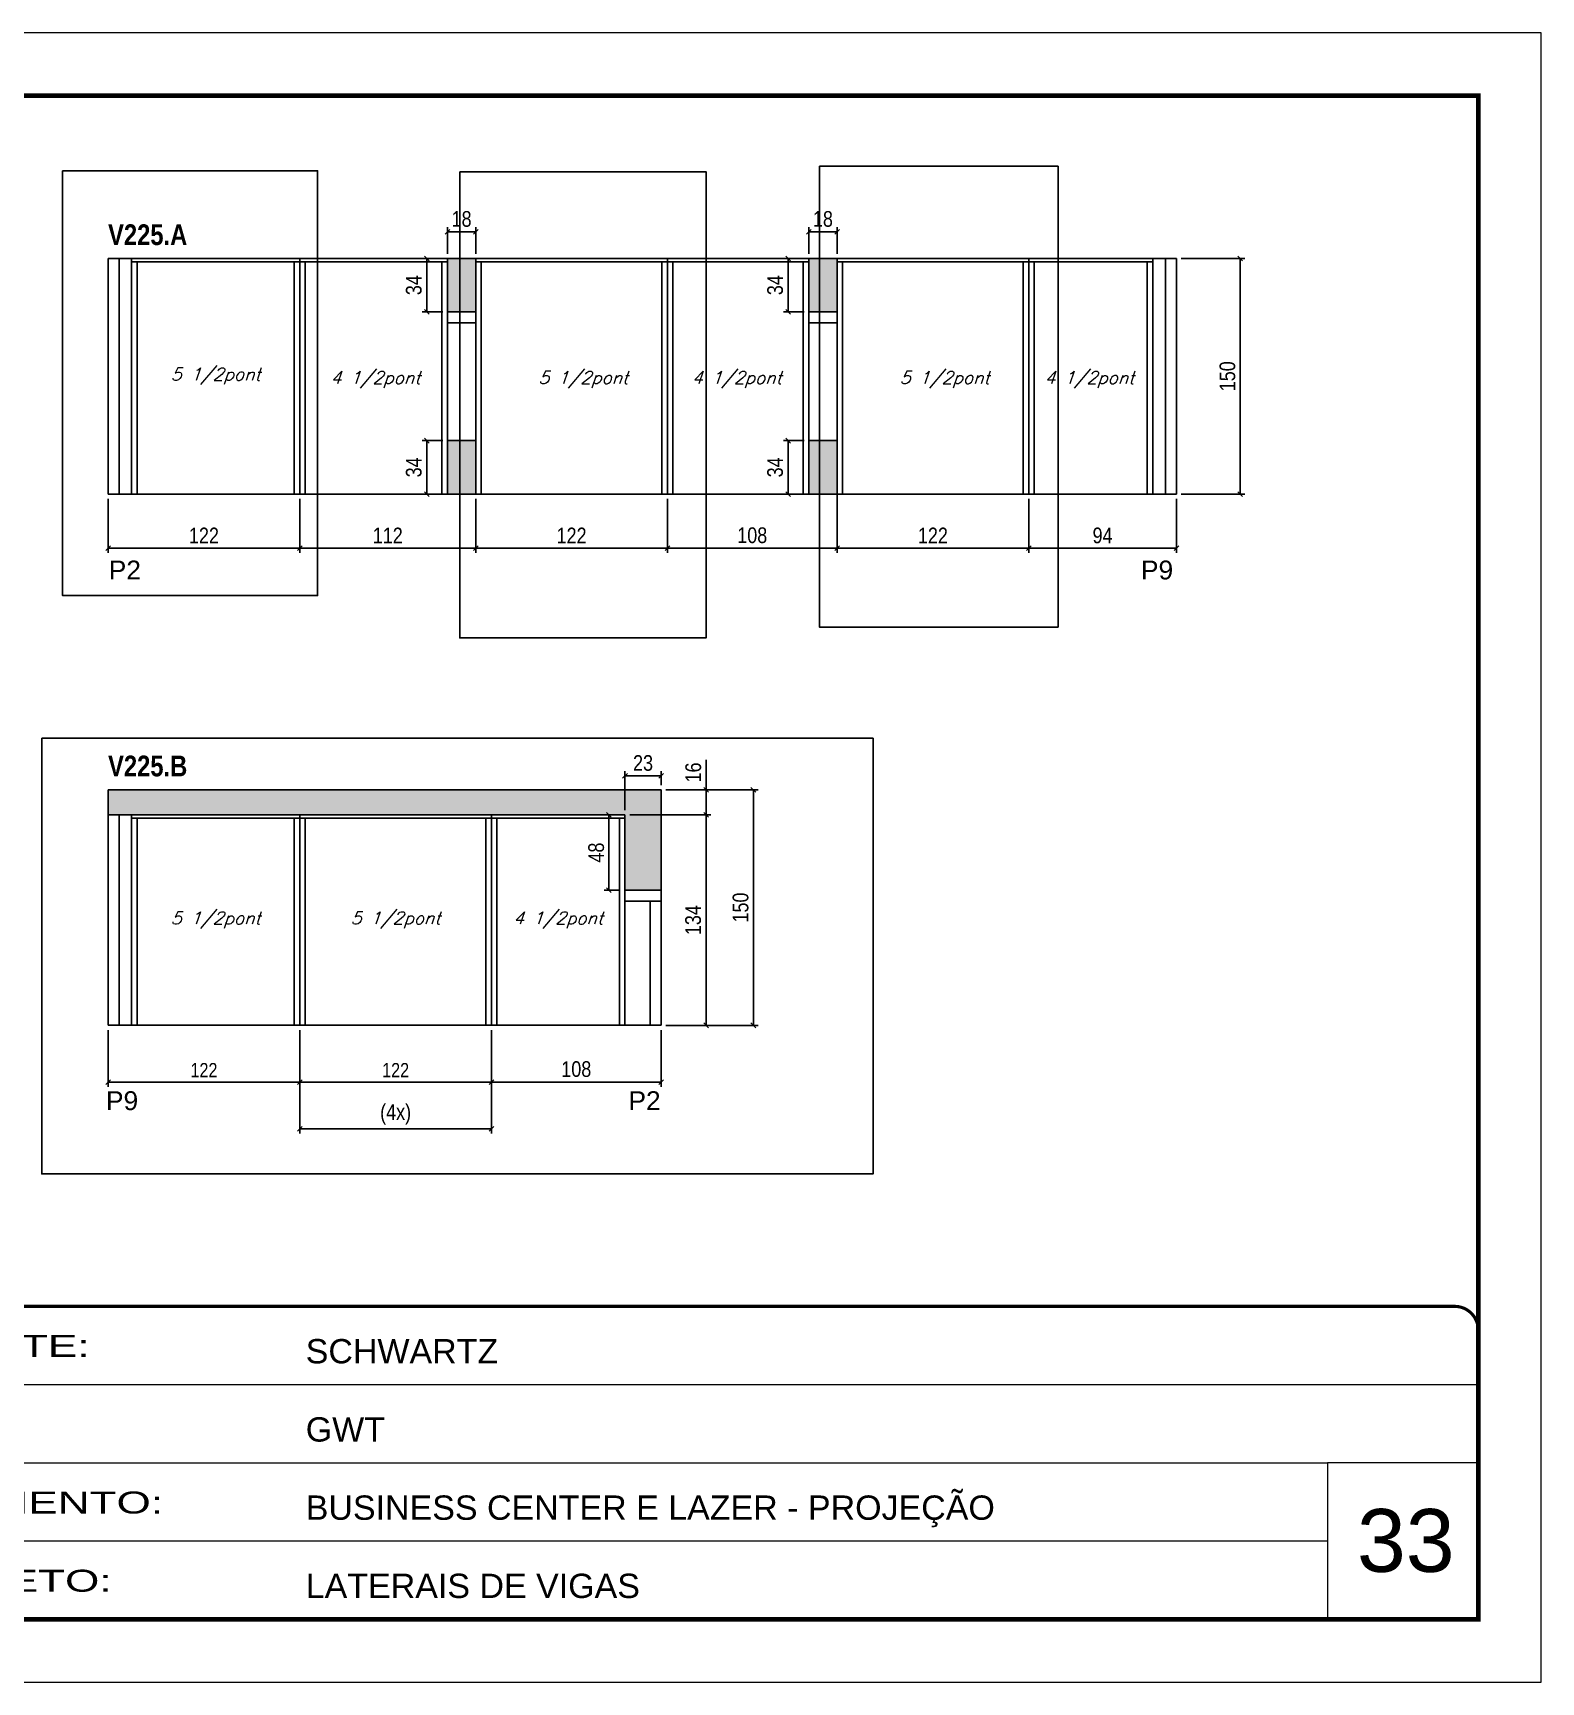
# Model space of a CAD drawing. Extents: x 2603 to 22413, y 1253 to 30260.
# Drawn here: x 3128 to 4088, y 19631 to 20681 of the extents above; entities that cross this region are included whole.
import ezdxf

# ---------------------------------------------------------------- set-up
doc = ezdxf.new("R2010")
doc.units = 0
doc.linetypes.add('CONTINUO', pattern=[0])
doc.linetypes.add('DASHED', pattern=[0.75, 0.5, -0.25])
for name, color, linetype in [('5', 5, 'Continuous'), ('COTA', 241, 'Continuous'), ('NOMENCLATURA', 7, 'Continuous'), ('Painéis', 200, 'Continuous'), ('SARR_2.2x7', 40, 'Continuous'), ('SARR_3.5x7', 81, 'Continuous'), ('texto', 7, 'Continuous')]:
    doc.layers.add(name, color=color, linetype=linetype)
for name, color, linetype, lineweight in [('CARIMBO', 255, 'Continuous', 9), ('Folhas', 255, 'Continuous', 9), ('SARRAFO DE PRESSAO', 251, 'DASHED', 9)]:
    doc.layers.add(name, color=color, linetype=linetype, lineweight=lineweight)
doc.styles.add('ARIAL', font='arial.ttf')
doc.styles.add('COTA TECNICA', font='techl___.ttf', dxfattribs={"height": 10})
doc.styles.add('COTA TECNICA-50', font='techl___.ttf', dxfattribs={"height": 9})
doc.styles.add('Romans', font='romans.shx')
doc.styles.get("Standard").update_dxf_attribs({"font": 'arial.ttf'})
doc.styles.add('TECNICA', font='techb___.ttf', dxfattribs={"height": 10})
doc.styles.add('Tecnologia', font='')
doc.styles.get('Tecnologia').set_extended_font_data('Forgotten Futurist')
doc.dimstyles.new('COTA PAINEL-50', dxfattribs={"dimtxt": 9, "dimasz": 3, "dimexe": 3, "dimexo": 3, "dimgap": 3, "dimtad": 1, "dimdec": 1, "dimzin": 12, "dimdsep": 46, "dimtxsty": 'COTA TECNICA-50', "dimblk1": 'OBLIQUE', "dimblk2": 'OBLIQUE', "dimsah": 1, "dimcen": 0.9, "dimclrd": 4, "dimclre": 4, "dimclrt": 240, "dimadec": 1, "dimazin": 3, "dimtfac": 1, "dimtdec": 1, "dimtmove": 0, "dimatfit": 3, "dimfxl": 1, "dimtolj": 1, "dimtzin": 12, "dimarcsym": 0})
doc.dimstyles.new('PAINEL', dxfattribs={"dimtxt": 10, "dimasz": 3, "dimexe": 3, "dimexo": 3, "dimgap": 3, "dimtad": 1, "dimdec": 1, "dimzin": 12, "dimdsep": 46, "dimtxsty": 'COTA TECNICA', "dimblk1": 'OBLIQUE', "dimblk2": 'OBLIQUE', "dimsah": 1, "dimcen": 0.9, "dimclrd": 4, "dimclre": 4, "dimclrt": 240, "dimadec": 1, "dimazin": 3, "dimtfac": 1, "dimtdec": 1, "dimtmove": 0, "dimatfit": 3, "dimfxl": 1, "dimtolj": 1, "dimtzin": 12, "dimarcsym": 0})

# ---------------------------------------------------------------- blocks, each defined once
blk = doc.blocks.new('9999999999')
at = {"color": 30, "linetype": 'CONTINUO'}
for p, q in [((98564.6, 34379.6), (99584, 34379.6)), ((98564.6, 34329.8), (99488, 34329.8)), ((99584, 34329.8), (99488, 34329.8)), ((99488, 34329.8), (99488, 34230.2)), ((98564.6, 34280), (99488, 34280))]:
    blk.add_line(p, q, dxfattribs=at)
at = {"color": 30, "linetype": 'CONTINUO', "const_width": 2}
blk.add_lwpolyline([(99584, 34230.2), (99584, 34414.4, 0.414214), (99569, 34429.4), (98229, 34429.4, 0.414214), (98214, 34414.4), (98214, 34245.2, 0.414214), (98229, 34230.2), (99584, 34230.2)], format="xyb", dxfattribs=at)
at = {"layer": 'Folhas'}
blk.add_lwpolyline([(98139, 34190.2), (99624, 34190.2), (99624, 35240.2), (98139, 35240.2)], close=True, dxfattribs=at)
at = {"layer": 'Folhas', "color": 30, "const_width": 3}
blk.add_lwpolyline([(98214, 34230.2), (99584, 34230.2), (99584, 35200.2), (98214, 35200.2)], close=True, dxfattribs=at)
at = {"color": 7, "linetype": 'Continuous', "ltscale": 5, "style": 'ARIAL'}
for s, height, p in [('SCHWARTZ', 15.48, (98837.7, 34393.1)), ('GWT', 15.48, (98837.7, 34343.3)), ('BUSINESS CENTER E LAZER - PROJEÇÃO', 15.483, (98837.7, 34293.5)), ('LATERAIS DE VIGAS', 15.483, (98837.7, 34243.7))]:
    blk.add_text(s, height=height, dxfattribs=at).set_placement(p)
at = {"layer": 'Folhas', "color": 7, "style": 'Tecnologia', "width": 1.5}
for s, p in [('CLIENTE:', (98573.7, 34397.2)), ('PAVIMENTO:', (98573.7, 34297.5)), ('PROJETO:', (98573.7, 34247.7))]:
    blk.add_text(s, height=14, dxfattribs=at).set_placement(p)
blk = doc.blocks.new('_Oblique')
at = {"color": 0, "linetype": 'ByBlock', "lineweight": -2}
blk.add_line((-0.5, -0.5), (0.5, 0.5), dxfattribs=at)
blk = doc.blocks.new('*D2403')
at = {"layer": 'COTA', "color": 4, "linetype": 'ByBlock', "lineweight": -2, "transparency": 16777216}
for p, q in [((3175.9, 20384), (3175.9, 20349.5)), ((3297.9, 20384), (3297.9, 20349.5)), ((3175.9, 20352.5), (3297.9, 20352.5))]:
    blk.add_line(p, q, dxfattribs=at)
at = {"layer": 'Defpoints', "color": 0, "linetype": 'ByBlock', "transparency": 16777216}
for p in [(3175.9, 20387), (3297.9, 20387), (3297.9, 20352.5)]:
    blk.add_point(p, dxfattribs=at)
at = {"layer": 'COTA', "color": 4, "linetype": 'ByBlock', "lineweight": -2, "transparency": 16777216, "xscale": 3, "yscale": 3, "zscale": 3, "rotation": 180}
blk.add_blockref('_Oblique', (3175.9, 20352.5), dxfattribs=at)
at = {"layer": 'COTA', "color": 4, "linetype": 'ByBlock', "lineweight": -2, "transparency": 16777216, "xscale": 3, "yscale": 3, "zscale": 3}
blk.add_blockref('_Oblique', (3297.9, 20352.5), dxfattribs=at)
at = {"layer": 'COTA', "color": 240, "linetype": 'ByBlock', "transparency": 16777216, "insert": (3236.9, 20360.6), "char_height": 10, "attachment_point": 5, "style": 'COTA TECNICA'}
blk.add_mtext('\\A1;122', dxfattribs=at)
blk = doc.blocks.new('*D2404')
at = {"layer": 'COTA', "color": 4, "linetype": 'ByBlock', "lineweight": -2, "transparency": 16777216}
for p, q in [((3297.9, 20384), (3297.9, 20349.5)), ((3409.9, 20384), (3409.9, 20349.5)), ((3297.9, 20352.5), (3409.9, 20352.5))]:
    blk.add_line(p, q, dxfattribs=at)
at = {"layer": 'Defpoints', "color": 0, "linetype": 'ByBlock', "transparency": 16777216}
for p in [(3297.9, 20387), (3409.9, 20387), (3409.9, 20352.5)]:
    blk.add_point(p, dxfattribs=at)
at = {"layer": 'COTA', "color": 4, "linetype": 'ByBlock', "lineweight": -2, "transparency": 16777216, "xscale": 3, "yscale": 3, "zscale": 3, "rotation": 180}
blk.add_blockref('_Oblique', (3297.9, 20352.5), dxfattribs=at)
at = {"layer": 'COTA', "color": 4, "linetype": 'ByBlock', "lineweight": -2, "transparency": 16777216, "xscale": 3, "yscale": 3, "zscale": 3}
blk.add_blockref('_Oblique', (3409.9, 20352.5), dxfattribs=at)
at = {"layer": 'COTA', "color": 240, "linetype": 'ByBlock', "transparency": 16777216, "insert": (3353.9, 20360.6), "char_height": 10, "attachment_point": 5, "style": 'COTA TECNICA'}
blk.add_mtext('\\A1;112', dxfattribs=at)
blk = doc.blocks.new('*D2405')
at = {"layer": 'COTA', "color": 4, "linetype": 'ByBlock', "lineweight": -2, "transparency": 16777216}
for p, q in [((3409.9, 20384), (3409.9, 20349.5)), ((3531.9, 20384), (3531.9, 20349.5)), ((3409.9, 20352.5), (3531.9, 20352.5))]:
    blk.add_line(p, q, dxfattribs=at)
at = {"layer": 'Defpoints', "color": 0, "linetype": 'ByBlock', "transparency": 16777216}
for p in [(3409.9, 20387), (3531.9, 20387), (3531.9, 20352.5)]:
    blk.add_point(p, dxfattribs=at)
at = {"layer": 'COTA', "color": 4, "linetype": 'ByBlock', "lineweight": -2, "transparency": 16777216, "xscale": 3, "yscale": 3, "zscale": 3, "rotation": 180}
blk.add_blockref('_Oblique', (3409.9, 20352.5), dxfattribs=at)
at = {"layer": 'COTA', "color": 4, "linetype": 'ByBlock', "lineweight": -2, "transparency": 16777216, "xscale": 3, "yscale": 3, "zscale": 3}
blk.add_blockref('_Oblique', (3531.9, 20352.5), dxfattribs=at)
at = {"layer": 'COTA', "color": 240, "linetype": 'ByBlock', "transparency": 16777216, "insert": (3470.9, 20360.6), "char_height": 10, "attachment_point": 5, "style": 'COTA TECNICA'}
blk.add_mtext('\\A1;122', dxfattribs=at)
blk = doc.blocks.new('*D2406')
at = {"layer": 'COTA', "color": 4, "linetype": 'ByBlock', "lineweight": -2, "transparency": 16777216}
for p, q in [((3639.9, 20418), (3639.9, 20349.5)), ((3531.9, 20384), (3531.9, 20349.5)), ((3531.9, 20352.5), (3639.9, 20352.5))]:
    blk.add_line(p, q, dxfattribs=at)
at = {"layer": 'Defpoints', "color": 0, "linetype": 'ByBlock', "transparency": 16777216}
for p in [(3639.9, 20421), (3531.9, 20387), (3639.9, 20352.5)]:
    blk.add_point(p, dxfattribs=at)
at = {"layer": 'COTA', "color": 4, "linetype": 'ByBlock', "lineweight": -2, "transparency": 16777216, "xscale": 3, "yscale": 3, "zscale": 3, "rotation": 180}
blk.add_blockref('_Oblique', (3531.9, 20352.5), dxfattribs=at)
at = {"layer": 'COTA', "color": 4, "linetype": 'ByBlock', "lineweight": -2, "transparency": 16777216, "xscale": 3, "yscale": 3, "zscale": 3}
blk.add_blockref('_Oblique', (3639.9, 20352.5), dxfattribs=at)
at = {"layer": 'COTA', "color": 240, "linetype": 'ByBlock', "transparency": 16777216, "insert": (3585.9, 20360.7), "char_height": 10, "attachment_point": 5, "style": 'COTA TECNICA'}
blk.add_mtext('\\A1;108', dxfattribs=at)
blk = doc.blocks.new('*D2407')
at = {"layer": 'COTA', "color": 4, "linetype": 'ByBlock', "lineweight": -2, "transparency": 16777216}
for p, q in [((3388.9, 20537), (3375.8, 20537)), ((3378.8, 20503), (3378.8, 20537)), ((3388.9, 20503), (3375.8, 20503))]:
    blk.add_line(p, q, dxfattribs=at)
at = {"layer": 'Defpoints', "color": 0, "linetype": 'ByBlock', "transparency": 16777216}
for p in [(3378.8, 20537), (3391.9, 20537), (3391.9, 20503)]:
    blk.add_point(p, dxfattribs=at)
at = {"layer": 'COTA', "color": 4, "linetype": 'ByBlock', "lineweight": -2, "transparency": 16777216, "xscale": 3, "yscale": 3, "zscale": 3}
for p, rotation in [((3378.8, 20537), 90), ((3378.8, 20503), 270)]:
    blk.add_blockref('_Oblique', p, dxfattribs=dict(at, rotation=rotation))
at = {"layer": 'COTA', "color": 240, "linetype": 'ByBlock', "transparency": 16777216, "insert": (3370.5, 20520), "char_height": 10, "attachment_point": 5, "rotation": 90, "style": 'COTA TECNICA'}
blk.add_mtext('\\A1;34', dxfattribs=at)
blk = doc.blocks.new('*D2408')
at = {"layer": 'COTA', "color": 4, "linetype": 'ByBlock', "lineweight": -2, "transparency": 16777216}
for p, q in [((3388.9, 20421), (3375.8, 20421)), ((3378.8, 20421), (3378.8, 20387)), ((3388.9, 20387), (3375.8, 20387))]:
    blk.add_line(p, q, dxfattribs=at)
at = {"layer": 'Defpoints', "color": 0, "linetype": 'ByBlock', "transparency": 16777216}
for p in [(3391.9, 20421), (3378.8, 20387), (3391.9, 20387)]:
    blk.add_point(p, dxfattribs=at)
at = {"layer": 'COTA', "color": 4, "linetype": 'ByBlock', "lineweight": -2, "transparency": 16777216, "xscale": 3, "yscale": 3, "zscale": 3}
for p, rotation in [((3378.8, 20421), 90), ((3378.8, 20387), 270)]:
    blk.add_blockref('_Oblique', p, dxfattribs=dict(at, rotation=rotation))
at = {"layer": 'COTA', "color": 240, "linetype": 'ByBlock', "transparency": 16777216, "insert": (3370.5, 20404), "char_height": 10, "attachment_point": 5, "rotation": 90, "style": 'COTA TECNICA'}
blk.add_mtext('\\A1;34', dxfattribs=at)
blk = doc.blocks.new('*D2409')
at = {"layer": 'COTA', "color": 4, "linetype": 'ByBlock', "lineweight": -2, "transparency": 16777216}
for p, q in [((3391.9, 20540), (3391.9, 20557)), ((3391.9, 20554), (3409.9, 20554)), ((3409.9, 20540), (3409.9, 20557))]:
    blk.add_line(p, q, dxfattribs=at)
at = {"layer": 'Defpoints', "color": 0, "linetype": 'ByBlock', "transparency": 16777216}
for p in [(3409.9, 20554), (3391.9, 20537), (3409.9, 20537)]:
    blk.add_point(p, dxfattribs=at)
at = {"layer": 'COTA', "color": 4, "linetype": 'ByBlock', "lineweight": -2, "transparency": 16777216, "xscale": 3, "yscale": 3, "zscale": 3, "rotation": 180}
blk.add_blockref('_Oblique', (3391.9, 20554), dxfattribs=at)
at = {"layer": 'COTA', "color": 4, "linetype": 'ByBlock', "lineweight": -2, "transparency": 16777216, "xscale": 3, "yscale": 3, "zscale": 3}
blk.add_blockref('_Oblique', (3409.9, 20554), dxfattribs=at)
at = {"layer": 'COTA', "color": 240, "linetype": 'ByBlock', "transparency": 16777216, "insert": (3400.9, 20562.1), "char_height": 10, "attachment_point": 5, "style": 'COTA TECNICA'}
blk.add_mtext('\\A1;18', dxfattribs=at)
blk = doc.blocks.new('*D2389')
at = {"layer": 'COTA', "color": 4, "linetype": 'ByBlock', "lineweight": -2, "transparency": 16777216}
for p, q in [((3639.9, 20384), (3639.9, 20349.5)), ((3761.9, 20384), (3761.9, 20349.5)), ((3639.9, 20352.5), (3761.9, 20352.5))]:
    blk.add_line(p, q, dxfattribs=at)
at = {"layer": 'Defpoints', "color": 0, "linetype": 'ByBlock', "transparency": 16777216}
for p in [(3639.9, 20387), (3761.9, 20387), (3761.9, 20352.5)]:
    blk.add_point(p, dxfattribs=at)
at = {"layer": 'COTA', "color": 4, "linetype": 'ByBlock', "lineweight": -2, "transparency": 16777216, "xscale": 3, "yscale": 3, "zscale": 3, "rotation": 180}
blk.add_blockref('_Oblique', (3639.9, 20352.5), dxfattribs=at)
at = {"layer": 'COTA', "color": 4, "linetype": 'ByBlock', "lineweight": -2, "transparency": 16777216, "xscale": 3, "yscale": 3, "zscale": 3}
blk.add_blockref('_Oblique', (3761.9, 20352.5), dxfattribs=at)
at = {"layer": 'COTA', "color": 240, "linetype": 'ByBlock', "transparency": 16777216, "insert": (3700.9, 20360.6), "char_height": 10, "attachment_point": 5, "style": 'COTA TECNICA'}
blk.add_mtext('\\A1;122', dxfattribs=at)
blk = doc.blocks.new('*D2390')
at = {"layer": 'COTA', "color": 4, "linetype": 'ByBlock', "lineweight": -2, "transparency": 16777216}
for p, q in [((3761.9, 20384), (3761.9, 20349.5)), ((3855.9, 20384), (3855.9, 20349.5)), ((3761.9, 20352.5), (3855.9, 20352.5))]:
    blk.add_line(p, q, dxfattribs=at)
at = {"layer": 'Defpoints', "color": 0, "linetype": 'ByBlock', "transparency": 16777216}
for p in [(3761.9, 20387), (3855.9, 20387), (3855.9, 20352.5)]:
    blk.add_point(p, dxfattribs=at)
at = {"layer": 'COTA', "color": 4, "linetype": 'ByBlock', "lineweight": -2, "transparency": 16777216, "xscale": 3, "yscale": 3, "zscale": 3, "rotation": 180}
blk.add_blockref('_Oblique', (3761.9, 20352.5), dxfattribs=at)
at = {"layer": 'COTA', "color": 4, "linetype": 'ByBlock', "lineweight": -2, "transparency": 16777216, "xscale": 3, "yscale": 3, "zscale": 3}
blk.add_blockref('_Oblique', (3855.9, 20352.5), dxfattribs=at)
at = {"layer": 'COTA', "color": 240, "linetype": 'ByBlock', "transparency": 16777216, "insert": (3808.9, 20360.6), "char_height": 10, "attachment_point": 5, "style": 'COTA TECNICA'}
blk.add_mtext('\\A1;94', dxfattribs=at)
blk = doc.blocks.new('*D2391')
at = {"layer": 'COTA', "color": 4, "linetype": 'ByBlock', "lineweight": -2, "transparency": 16777216}
for p, q in [((3618.9, 20537), (3605.8, 20537)), ((3608.8, 20503), (3608.8, 20537)), ((3618.9, 20503), (3605.8, 20503))]:
    blk.add_line(p, q, dxfattribs=at)
at = {"layer": 'Defpoints', "color": 0, "linetype": 'ByBlock', "transparency": 16777216}
for p in [(3608.8, 20537), (3621.9, 20537), (3621.9, 20503)]:
    blk.add_point(p, dxfattribs=at)
at = {"layer": 'COTA', "color": 4, "linetype": 'ByBlock', "lineweight": -2, "transparency": 16777216, "xscale": 3, "yscale": 3, "zscale": 3}
for p, rotation in [((3608.8, 20537), 90), ((3608.8, 20503), 270)]:
    blk.add_blockref('_Oblique', p, dxfattribs=dict(at, rotation=rotation))
at = {"layer": 'COTA', "color": 240, "linetype": 'ByBlock', "transparency": 16777216, "insert": (3600.5, 20520), "char_height": 10, "attachment_point": 5, "rotation": 90, "style": 'COTA TECNICA'}
blk.add_mtext('\\A1;34', dxfattribs=at)
blk = doc.blocks.new('*D2392')
at = {"layer": 'COTA', "color": 4, "linetype": 'ByBlock', "lineweight": -2, "transparency": 16777216}
for p, q in [((3618.9, 20421), (3605.8, 20421)), ((3608.8, 20421), (3608.8, 20387)), ((3618.9, 20387), (3605.8, 20387))]:
    blk.add_line(p, q, dxfattribs=at)
at = {"layer": 'Defpoints', "color": 0, "linetype": 'ByBlock', "transparency": 16777216}
for p in [(3621.9, 20421), (3608.8, 20387), (3621.9, 20387)]:
    blk.add_point(p, dxfattribs=at)
at = {"layer": 'COTA', "color": 4, "linetype": 'ByBlock', "lineweight": -2, "transparency": 16777216, "xscale": 3, "yscale": 3, "zscale": 3}
for p, rotation in [((3608.8, 20421), 90), ((3608.8, 20387), 270)]:
    blk.add_blockref('_Oblique', p, dxfattribs=dict(at, rotation=rotation))
at = {"layer": 'COTA', "color": 240, "linetype": 'ByBlock', "transparency": 16777216, "insert": (3600.5, 20404), "char_height": 10, "attachment_point": 5, "rotation": 90, "style": 'COTA TECNICA'}
blk.add_mtext('\\A1;34', dxfattribs=at)
blk = doc.blocks.new('*D2393')
at = {"layer": 'COTA', "color": 4, "linetype": 'ByBlock', "lineweight": -2, "transparency": 16777216}
for p, q in [((3621.9, 20540), (3621.9, 20557)), ((3621.9, 20554), (3639.9, 20554)), ((3639.9, 20540), (3639.9, 20557))]:
    blk.add_line(p, q, dxfattribs=at)
at = {"layer": 'Defpoints', "color": 0, "linetype": 'ByBlock', "transparency": 16777216}
for p in [(3639.9, 20554), (3621.9, 20537), (3639.9, 20537)]:
    blk.add_point(p, dxfattribs=at)
at = {"layer": 'COTA', "color": 4, "linetype": 'ByBlock', "lineweight": -2, "transparency": 16777216, "xscale": 3, "yscale": 3, "zscale": 3, "rotation": 180}
blk.add_blockref('_Oblique', (3621.9, 20554), dxfattribs=at)
at = {"layer": 'COTA', "color": 4, "linetype": 'ByBlock', "lineweight": -2, "transparency": 16777216, "xscale": 3, "yscale": 3, "zscale": 3}
blk.add_blockref('_Oblique', (3639.9, 20554), dxfattribs=at)
at = {"layer": 'COTA', "color": 240, "linetype": 'ByBlock', "transparency": 16777216, "insert": (3630.9, 20562.1), "char_height": 10, "attachment_point": 5, "style": 'COTA TECNICA'}
blk.add_mtext('\\A1;18', dxfattribs=at)
blk = doc.blocks.new('*D2394')
at = {"layer": 'COTA', "color": 4, "linetype": 'ByBlock', "lineweight": -2, "transparency": 16777216}
for p, q in [((3858.9, 20537), (3899.5, 20537)), ((3896.5, 20537), (3896.5, 20387)), ((3858.9, 20387), (3899.5, 20387))]:
    blk.add_line(p, q, dxfattribs=at)
at = {"layer": 'Defpoints', "color": 0, "linetype": 'ByBlock', "transparency": 16777216}
for p in [(3855.9, 20537), (3855.9, 20387), (3896.5, 20387)]:
    blk.add_point(p, dxfattribs=at)
at = {"layer": 'COTA', "color": 4, "linetype": 'ByBlock', "lineweight": -2, "transparency": 16777216, "xscale": 3, "yscale": 3, "zscale": 3}
for p, rotation in [((3896.5, 20537), 90), ((3896.5, 20387), 270)]:
    blk.add_blockref('_Oblique', p, dxfattribs=dict(at, rotation=rotation))
at = {"layer": 'COTA', "color": 240, "linetype": 'ByBlock', "transparency": 16777216, "insert": (3888.4, 20462), "char_height": 10, "attachment_point": 5, "rotation": 90, "style": 'COTA TECNICA'}
blk.add_mtext('\\A1;150', dxfattribs=at)
blk = doc.blocks.new('*D429')
at = {"layer": 'COTA', "color": 4, "linetype": 'ByBlock', "lineweight": -2, "transparency": 16777216}
for p, q in [((3297.9, 20045.7), (3297.9, 20009.6)), ((3419.9, 20045.7), (3419.9, 20009.6)), ((3419.9, 20012.6), (3297.9, 20012.6))]:
    blk.add_line(p, q, dxfattribs=at)
at = {"layer": 'Defpoints', "color": 0, "linetype": 'ByBlock', "transparency": 16777216}
for p in [(3297.9, 20048.7), (3419.9, 20048.7), (3297.9, 20012.6)]:
    blk.add_point(p, dxfattribs=at)
at = {"layer": 'COTA', "color": 4, "linetype": 'ByBlock', "lineweight": -2, "transparency": 16777216, "xscale": 3, "yscale": 3, "zscale": 3, "rotation": 180}
blk.add_blockref('_Oblique', (3297.9, 20012.6), dxfattribs=at)
at = {"layer": 'COTA', "color": 4, "linetype": 'ByBlock', "lineweight": -2, "transparency": 16777216, "xscale": 3, "yscale": 3, "zscale": 3}
blk.add_blockref('_Oblique', (3419.9, 20012.6), dxfattribs=at)
at = {"layer": 'COTA', "color": 240, "linetype": 'ByBlock', "transparency": 16777216, "insert": (3358.9, 20020.2), "char_height": 9, "attachment_point": 5, "style": 'COTA TECNICA-50'}
blk.add_mtext('\\A1;122', dxfattribs=at)
blk = doc.blocks.new('*D2395')
at = {"layer": 'COTA', "color": 4, "linetype": 'ByBlock', "lineweight": -2, "transparency": 16777216}
for p, q in [((3175.9, 20045.7), (3175.9, 20009.6)), ((3297.9, 20045.7), (3297.9, 20009.6)), ((3297.9, 20012.6), (3175.9, 20012.6))]:
    blk.add_line(p, q, dxfattribs=at)
at = {"layer": 'Defpoints', "color": 0, "linetype": 'ByBlock', "transparency": 16777216}
for p in [(3175.9, 20048.7), (3297.9, 20048.7), (3175.9, 20012.6)]:
    blk.add_point(p, dxfattribs=at)
at = {"layer": 'COTA', "color": 4, "linetype": 'ByBlock', "lineweight": -2, "transparency": 16777216, "xscale": 3, "yscale": 3, "zscale": 3, "rotation": 180}
blk.add_blockref('_Oblique', (3175.9, 20012.6), dxfattribs=at)
at = {"layer": 'COTA', "color": 4, "linetype": 'ByBlock', "lineweight": -2, "transparency": 16777216, "xscale": 3, "yscale": 3, "zscale": 3}
blk.add_blockref('_Oblique', (3297.9, 20012.6), dxfattribs=at)
at = {"layer": 'COTA', "color": 240, "linetype": 'ByBlock', "transparency": 16777216, "insert": (3236.9, 20020.2), "char_height": 9, "attachment_point": 5, "style": 'COTA TECNICA-50'}
blk.add_mtext('\\A1;122', dxfattribs=at)
blk = doc.blocks.new('*D2396')
at = {"layer": 'COTA', "color": 4, "linetype": 'ByBlock', "lineweight": -2, "transparency": 16777216}
for p, q in [((3419.9, 20045.7), (3419.9, 20009.6)), ((3527.9, 20045.7), (3527.9, 20009.6)), ((3419.9, 20012.6), (3527.9, 20012.6))]:
    blk.add_line(p, q, dxfattribs=at)
at = {"layer": 'Defpoints', "color": 0, "linetype": 'ByBlock', "transparency": 16777216}
for p in [(3419.9, 20048.7), (3527.9, 20048.7), (3527.9, 20012.6)]:
    blk.add_point(p, dxfattribs=at)
at = {"layer": 'COTA', "color": 4, "linetype": 'ByBlock', "lineweight": -2, "transparency": 16777216, "xscale": 3, "yscale": 3, "zscale": 3, "rotation": 180}
blk.add_blockref('_Oblique', (3419.9, 20012.6), dxfattribs=at)
at = {"layer": 'COTA', "color": 4, "linetype": 'ByBlock', "lineweight": -2, "transparency": 16777216, "xscale": 3, "yscale": 3, "zscale": 3}
blk.add_blockref('_Oblique', (3527.9, 20012.6), dxfattribs=at)
at = {"layer": 'COTA', "color": 240, "linetype": 'ByBlock', "transparency": 16777216, "insert": (3473.9, 20020.8), "char_height": 10, "attachment_point": 5, "style": 'COTA TECNICA'}
blk.add_mtext('\\A1;108', dxfattribs=at)
blk = doc.blocks.new('*D2397')
at = {"layer": 'COTA', "color": 4, "linetype": 'ByBlock', "lineweight": -2, "transparency": 16777216}
for p, q in [((3507.9, 20182.7), (3559.5, 20182.7)), ((3556.5, 20182.7), (3556.5, 20048.7)), ((3530.9, 20048.7), (3559.5, 20048.7))]:
    blk.add_line(p, q, dxfattribs=at)
at = {"layer": 'Defpoints', "color": 0, "linetype": 'ByBlock', "transparency": 16777216}
for p in [(3504.9, 20182.7), (3527.9, 20048.7), (3556.5, 20048.7)]:
    blk.add_point(p, dxfattribs=at)
at = {"layer": 'COTA', "color": 4, "linetype": 'ByBlock', "lineweight": -2, "transparency": 16777216, "xscale": 3, "yscale": 3, "zscale": 3}
for p, rotation in [((3556.5, 20182.7), 90), ((3556.5, 20048.7), 270)]:
    blk.add_blockref('_Oblique', p, dxfattribs=dict(at, rotation=rotation))
at = {"layer": 'COTA', "color": 240, "linetype": 'ByBlock', "transparency": 16777216, "insert": (3548.3, 20115.7), "char_height": 10, "attachment_point": 5, "rotation": 90, "style": 'COTA TECNICA'}
blk.add_mtext('\\A1;134', dxfattribs=at)
blk = doc.blocks.new('*D2398')
at = {"layer": 'COTA', "color": 4, "linetype": 'ByBlock', "lineweight": -2, "transparency": 16777216}
for p, q in [((3556.5, 20198.7), (3556.5, 20217.7)), ((3530.9, 20198.7), (3559.5, 20198.7)), ((3556.5, 20182.7), (3556.5, 20198.7)), ((3507.9, 20182.7), (3559.5, 20182.7))]:
    blk.add_line(p, q, dxfattribs=at)
at = {"layer": 'Defpoints', "color": 0, "linetype": 'ByBlock', "transparency": 16777216}
for p in [(3527.9, 20198.7), (3556.5, 20198.7), (3504.9, 20182.7)]:
    blk.add_point(p, dxfattribs=at)
at = {"layer": 'COTA', "color": 4, "linetype": 'ByBlock', "lineweight": -2, "transparency": 16777216, "xscale": 3, "yscale": 3, "zscale": 3}
for p, rotation in [((3556.5, 20198.7), 90), ((3556.5, 20182.7), 270)]:
    blk.add_blockref('_Oblique', p, dxfattribs=dict(at, rotation=rotation))
at = {"layer": 'COTA', "color": 240, "linetype": 'ByBlock', "transparency": 16777216, "insert": (3548.4, 20209.7), "char_height": 10, "attachment_point": 5, "rotation": 90, "style": 'COTA TECNICA'}
blk.add_mtext('\\A1;16', dxfattribs=at)
blk = doc.blocks.new('*D2399')
at = {"layer": 'COTA', "color": 4, "linetype": 'ByBlock', "lineweight": -2, "transparency": 16777216}
for p, q in [((3530.9, 20198.7), (3589.6, 20198.7)), ((3586.6, 20048.7), (3586.6, 20198.7)), ((3530.9, 20048.7), (3589.6, 20048.7))]:
    blk.add_line(p, q, dxfattribs=at)
at = {"layer": 'Defpoints', "color": 0, "linetype": 'ByBlock', "transparency": 16777216}
for p in [(3527.9, 20198.7), (3586.6, 20198.7), (3527.9, 20048.7)]:
    blk.add_point(p, dxfattribs=at)
at = {"layer": 'COTA', "color": 4, "linetype": 'ByBlock', "lineweight": -2, "transparency": 16777216, "xscale": 3, "yscale": 3, "zscale": 3}
for p, rotation in [((3586.6, 20198.7), 90), ((3586.6, 20048.7), 270)]:
    blk.add_blockref('_Oblique', p, dxfattribs=dict(at, rotation=rotation))
at = {"layer": 'COTA', "color": 240, "linetype": 'ByBlock', "transparency": 16777216, "insert": (3578.5, 20123.7), "char_height": 10, "attachment_point": 5, "rotation": 90, "style": 'COTA TECNICA'}
blk.add_mtext('\\A1;150', dxfattribs=at)
blk = doc.blocks.new('*D2400')
at = {"layer": 'COTA', "color": 4, "linetype": 'ByBlock', "lineweight": -2, "transparency": 16777216}
for p, q in [((3501.9, 20182.7), (3491.7, 20182.7)), ((3494.7, 20182.7), (3494.7, 20134.7)), ((3501.9, 20134.7), (3491.7, 20134.7))]:
    blk.add_line(p, q, dxfattribs=at)
at = {"layer": 'Defpoints', "color": 0, "linetype": 'ByBlock', "transparency": 16777216}
for p in [(3504.9, 20182.7), (3494.7, 20134.7), (3504.9, 20134.7)]:
    blk.add_point(p, dxfattribs=at)
at = {"layer": 'COTA', "color": 4, "linetype": 'ByBlock', "lineweight": -2, "transparency": 16777216, "xscale": 3, "yscale": 3, "zscale": 3}
for p, rotation in [((3494.7, 20182.7), 90), ((3494.7, 20134.7), 270)]:
    blk.add_blockref('_Oblique', p, dxfattribs=dict(at, rotation=rotation))
at = {"layer": 'COTA', "color": 240, "linetype": 'ByBlock', "transparency": 16777216, "insert": (3486.6, 20158.7), "char_height": 10, "attachment_point": 5, "rotation": 90, "style": 'COTA TECNICA'}
blk.add_mtext('\\A1;48', dxfattribs=at)
blk = doc.blocks.new('*D2401')
at = {"layer": 'COTA', "color": 4, "linetype": 'ByBlock', "lineweight": -2, "transparency": 16777216}
for p, q in [((3504.9, 20185.7), (3504.9, 20210.5)), ((3504.9, 20207.5), (3527.9, 20207.5)), ((3527.9, 20201.7), (3527.9, 20210.5))]:
    blk.add_line(p, q, dxfattribs=at)
at = {"layer": 'Defpoints', "color": 0, "linetype": 'ByBlock', "transparency": 16777216}
for p in [(3527.9, 20207.5), (3527.9, 20198.7), (3504.9, 20182.7)]:
    blk.add_point(p, dxfattribs=at)
at = {"layer": 'COTA', "color": 4, "linetype": 'ByBlock', "lineweight": -2, "transparency": 16777216, "xscale": 3, "yscale": 3, "zscale": 3, "rotation": 180}
blk.add_blockref('_Oblique', (3504.9, 20207.5), dxfattribs=at)
at = {"layer": 'COTA', "color": 4, "linetype": 'ByBlock', "lineweight": -2, "transparency": 16777216, "xscale": 3, "yscale": 3, "zscale": 3}
blk.add_blockref('_Oblique', (3527.9, 20207.5), dxfattribs=at)
at = {"layer": 'COTA', "color": 240, "linetype": 'ByBlock', "transparency": 16777216, "insert": (3516.4, 20215.7), "char_height": 10, "attachment_point": 5, "style": 'COTA TECNICA'}
blk.add_mtext('\\A1;23', dxfattribs=at)
blk = doc.blocks.new('*D2402')
at = {"layer": 'COTA', "color": 4, "linetype": 'ByBlock', "lineweight": -2, "transparency": 16777216}
for p, q in [((3297.9, 20045.7), (3297.9, 19979.8)), ((3419.9, 20045.7), (3419.9, 19979.8)), ((3297.9, 19982.8), (3419.9, 19982.8))]:
    blk.add_line(p, q, dxfattribs=at)
at = {"layer": 'Defpoints', "color": 0, "linetype": 'ByBlock', "transparency": 16777216}
for p in [(3297.9, 20048.7), (3419.9, 20048.7), (3419.9, 19982.8)]:
    blk.add_point(p, dxfattribs=at)
at = {"layer": 'COTA', "color": 4, "linetype": 'ByBlock', "lineweight": -2, "transparency": 16777216, "xscale": 3, "yscale": 3, "zscale": 3, "rotation": 180}
blk.add_blockref('_Oblique', (3297.9, 19982.8), dxfattribs=at)
at = {"layer": 'COTA', "color": 4, "linetype": 'ByBlock', "lineweight": -2, "transparency": 16777216, "xscale": 3, "yscale": 3, "zscale": 3}
blk.add_blockref('_Oblique', (3419.9, 19982.8), dxfattribs=at)
at = {"layer": 'COTA', "color": 240, "linetype": 'ByBlock', "transparency": 16777216, "insert": (3358.9, 19992), "char_height": 10, "attachment_point": 5, "style": 'COTA TECNICA'}
blk.add_mtext('\\A1;(4x)', dxfattribs=at)

msp = doc.modelspace()

# ---------------------------------------------------------------- hatches: boundary and pattern name
at = {"layer": 'COTA', "linetype": 'ByBlock'}
h = msp.add_hatch(dxfattribs=at)
h.set_pattern_fill('AR-CONC', color=256, scale=0.03)
h.set_pattern_definition([(50, (-131141.2126, -6268.0407), (5.46554007, -0.47817257), [0.5715, -6.2865]), (355, (-131141.2126, -6268.0407), (-1.05730264, 5.73170536), [0.4572, -5.02921753]), (100.4514447, (-131140.757, -6268.0805), (4.40823741, 5.25353256), [0.48570026, -5.34270734]), (46.1842, (-131141.2126, -6266.517), (8.13237123, -1.26126984), [0.85725, -9.42975]), (96.6355576, (-131140.535, -6266.622), (7.122124, 7.42278374), [0.7285507, -8.01406824]), (351.184151, (-131141.2126, -6266.517), (7.122124, 7.42278374), [0.685799, -7.54379196]), (21, (-131140.4506, -6266.8977), (4.54843174, -3.06795595), [0.5715, -6.2865]), (326, (-131140.4506, -6266.8977), (1.85406085, 5.52563898), [0.4572, -5.0292]), (71.451445, (-131140.0715, -6267.1534), (6.40249258, 2.45768307), [0.48570026, -5.34269813]), (37.5, (-131141.2126, -6268.0407), (0.092658098, 2.536651166), [0, -4.96824, 0, -5.1054, 0, -5.04825]), (7.5, (-131141.2126, -6268.0407), (2.004589875, 3.005417245), [0, -2.91084, 0, -4.85394, 0, -1.92405]), (327.5, (-131142.9118, -6268.0407), (4.067717855, -0.17186232), [0, -1.905, 0, -5.9436, 0, -7.8867]), (317.5, (-131143.674, -6268.0407), (4.44387544, 0.76279473), [0, -2.4765, 0, -3.94716, 0, -5.6007])])
h.paths.add_polyline_path([(3639.87, 20537), (3621.87, 20537), (3621.87, 20503), (3639.87, 20503)])
h.paths.add_polyline_path([(3391.87, 20503), (3409.87, 20503), (3409.87, 20537), (3391.87, 20537)])
h.paths.add_polyline_path([(3391.87, 20387), (3409.87, 20387), (3409.87, 20421), (3391.87, 20421)])
h.paths.add_polyline_path([(3639.87, 20421), (3621.87, 20421), (3621.87, 20387), (3639.87, 20387)])
h = msp.add_hatch(dxfattribs=at)
h.set_pattern_fill('AR-CONC', color=256, scale=0.03)
h.set_pattern_definition([(50, (-126418.0314, -5447.276), (5.46554007, -0.47817257), [0.5715, -6.2865]), (355, (-126418.0314, -5447.276), (-1.05730264, 5.73170536), [0.4572, -5.02921753]), (100.4514447, (-126417.576, -5447.316), (4.40823741, 5.25353256), [0.48570026, -5.34270734]), (46.1842, (-126418.0314, -5445.752), (8.13237123, -1.26126984), [0.85725, -9.42975]), (96.6355576, (-126417.354, -5445.857), (7.122124, 7.42278374), [0.7285507, -8.01406824]), (351.184151, (-126418.031, -5445.752), (7.122124, 7.42278374), [0.685799, -7.54379196]), (21, (-126417.2694, -5446.133), (4.54843174, -3.06795595), [0.5715, -6.2865]), (326, (-126417.2694, -5446.133), (1.85406085, 5.52563898), [0.4572, -5.0292]), (71.451445, (-126416.8904, -5446.3886), (6.40249258, 2.45768307), [0.48570026, -5.34269813]), (37.5, (-126418.0314, -5447.276), (0.092658098, 2.536651166), [0, -4.96824, 0, -5.1054, 0, -5.04825]), (7.5, (-126418.0314, -5447.276), (2.004589875, 3.005417245), [0, -2.91084, 0, -4.85394, 0, -1.92405]), (327.5, (-126419.7307, -5447.276), (4.067717855, -0.17186232), [0, -1.905, 0, -5.9436, 0, -7.8867]), (317.5, (-126420.4927, -5447.276), (4.44387544, 0.76279473), [0, -2.4765, 0, -3.94716, 0, -5.6007])])
h.paths.add_polyline_path([(3527.87, 20198.72), (3175.87, 20198.72), (3175.87, 20182.72), (3504.87, 20182.72), (3504.87, 20134.72), (3527.87, 20134.72)])

# ---------------------------------------------------------------- linework, layer by layer
for p, q in [((3391.87, 20537), (3409.87, 20537)), ((3621.87, 20537), (3639.87, 20537)), ((3391.87, 20503), (3391.87, 20421)), ((3621.87, 20503), (3621.87, 20421)), ((3409.87, 20387), (3391.87, 20387)), ((3639.87, 20387), (3621.87, 20387)), ((3527.87, 20198.72), (3175.87, 20198.72)), ((3175.87, 20198.72), (3175.87, 20182.72)), ((3527.87, 20198.72), (3527.87, 20134.72))]:
    msp.add_line(p, q, dxfattribs=at)
at = {"layer": 'COTA'}
for points in [[(3146.91, 20592.9), (3309.2, 20592.9), (3309.2, 20322.34), (3146.91, 20322.34)], [(3399.75, 20592.2), (3556.51, 20592.2), (3556.51, 20295.42), (3399.75, 20295.42)], [(3628.62, 20595.68), (3780.56, 20595.68), (3780.56, 20302.34), (3628.62, 20302.34)], [(3133.71, 20231.55), (3662.83, 20231.55), (3662.83, 19954.08), (3133.71, 19954.08)]]:
    msp.add_lwpolyline(points, close=True, dxfattribs=at)
at = {"layer": 'Painéis', "linetype": 'Continuous'}
for p, q in [((3175.87, 20537), (3175.87, 20387)), ((3297.87, 20537), (3175.87, 20537)), ((3297.87, 20387), (3297.87, 20537)), ((3297.87, 20537), (3297.87, 20387)), ((3391.87, 20537), (3297.87, 20537)), ((3391.87, 20503), (3391.87, 20537)), ((3409.87, 20537), (3409.87, 20503)), ((3531.87, 20537), (3409.87, 20537)), ((3531.87, 20387), (3531.87, 20537)), ((3531.87, 20537), (3531.87, 20387)), ((3621.87, 20537), (3531.87, 20537)), ((3621.87, 20503), (3621.87, 20537)), ((3639.87, 20537), (3639.87, 20503)), ((3761.87, 20537), (3639.87, 20537)), ((3761.87, 20387), (3761.87, 20537)), ((3761.87, 20537), (3761.87, 20387)), ((3855.87, 20537), (3761.87, 20537)), ((3855.87, 20537), (3855.87, 20387)), ((3409.87, 20503), (3391.87, 20503)), ((3409.87, 20503), (3409.87, 20387)), ((3639.87, 20503), (3621.87, 20503)), ((3639.87, 20503), (3639.87, 20387)), ((3391.87, 20387), (3391.87, 20421)), ((3391.87, 20421), (3409.87, 20421)), ((3621.87, 20387), (3621.87, 20421)), ((3621.87, 20421), (3639.87, 20421)), ((3175.87, 20387), (3297.87, 20387)), ((3297.87, 20387), (3391.87, 20387)), ((3409.87, 20387), (3531.87, 20387)), ((3531.87, 20387), (3621.87, 20387)), ((3639.87, 20387), (3761.87, 20387)), ((3761.87, 20387), (3855.87, 20387)), ((3175.87, 20182.72), (3175.87, 20048.72)), ((3504.87, 20182.72), (3175.87, 20182.72)), ((3297.87, 20048.72), (3297.87, 20182.72)), ((3419.87, 20048.72), (3419.87, 20182.72)), ((3504.87, 20134.72), (3504.87, 20182.72)), ((3527.87, 20134.72), (3504.87, 20134.72)), ((3527.87, 20048.72), (3527.87, 20134.72)), ((3175.87, 20048.72), (3527.87, 20048.72))]:
    msp.add_line(p, q, dxfattribs=at)
at = {"layer": 'SARR_2.2x7', "linetype": 'Continuous'}
for p, q in [((3182.87, 20537), (3182.87, 20387)), ((3297.87, 20534.8), (3190.87, 20534.8)), ((3391.87, 20534.8), (3297.87, 20534.8)), ((3531.87, 20534.8), (3409.87, 20534.8)), ((3621.87, 20534.8), (3531.87, 20534.8)), ((3761.87, 20534.8), (3639.87, 20534.8)), ((3840.87, 20534.8), (3761.87, 20534.8)), ((3848.87, 20537), (3848.87, 20387)), ((3409.87, 20496), (3391.87, 20496)), ((3639.87, 20496), (3621.87, 20496)), ((3182.87, 20182.72), (3182.87, 20048.72)), ((3297.87, 20180.52), (3190.87, 20180.52)), ((3419.87, 20180.52), (3297.87, 20180.52)), ((3504.87, 20180.52), (3419.87, 20180.52)), ((3527.87, 20127.72), (3504.87, 20127.72)), ((3520.87, 20127.72), (3520.87, 20048.72))]:
    msp.add_line(p, q, dxfattribs=at)
at = {"layer": 'SARR_3.5x7'}
for p, q in [((3190.87, 20537), (3190.87, 20387)), ((3194.37, 20534.8), (3194.37, 20387)), ((3294.37, 20534.8), (3294.37, 20387)), ((3301.37, 20534.8), (3301.37, 20387)), ((3388.37, 20534.8), (3388.37, 20387)), ((3413.37, 20534.8), (3413.37, 20387)), ((3528.37, 20534.8), (3528.37, 20387)), ((3535.37, 20534.8), (3535.37, 20387)), ((3618.37, 20534.8), (3618.37, 20387)), ((3643.37, 20534.8), (3643.37, 20387)), ((3758.37, 20534.8), (3758.37, 20387)), ((3765.37, 20534.8), (3765.37, 20387)), ((3837.37, 20534.8), (3837.37, 20387)), ((3840.87, 20537), (3840.87, 20387)), ((3190.87, 20182.72), (3190.87, 20048.72)), ((3194.37, 20180.52), (3194.37, 20048.72)), ((3294.37, 20180.52), (3294.37, 20048.72)), ((3301.37, 20180.52), (3301.37, 20048.72)), ((3416.37, 20180.52), (3416.37, 20048.72)), ((3423.37, 20180.52), (3423.37, 20048.72)), ((3501.37, 20180.52), (3501.37, 20048.72)), ((3504.87, 20134.72), (3504.87, 20048.72))]:
    msp.add_line(p, q, dxfattribs=at)

# ---------------------------------------------------------------- block references
at = {"layer": 'SARRAFO DE PRESSAO', "color": 6, "linetype": 'ByBlock'}
msp.add_blockref('9999999999', (-95536.01, -14559.63), dxfattribs=at)

# ---------------------------------------------------------------- texts
at = {"layer": '5', "linetype": 'Continuous'}
for s, p in [('P2', (3176.3, 20332.63)), ('P9', (3833.33, 20332.63)), ('P9', (3174.54, 19994.73)), ('P2', (3507.1, 19994.73))]:
    msp.add_text(s, height=12, rotation=359.99996, dxfattribs=at).set_placement(p)
at = {"layer": 'CARIMBO', "style": 'ARIAL'}
msp.add_text('33', height=40, dxfattribs=at).set_placement((3970.83, 19700.72))
at = {"layer": 'NOMENCLATURA', "style": 'TECNICA'}
for s, p in [('V225.A', (3175.87, 20545.52)), ('V225.B', (3175.87, 20207.24))]:
    msp.add_text(s, height=13.2, dxfattribs=at).set_placement(p)
at = {"layer": 'texto', "color": 2, "char_height": 8, "attachment_point": 5, "style": 'Romans'}
for s, insert in [('{\\Q19;\\C256;5 1/2pont}', (3244.37, 20462)), ('{\\Q19;\\C256;4 1/2pont}', (3346.08, 20459.8)), ('{\\Q19;\\C256;5 1/2pont}', (3478.37, 20459.8)), ('{\\Q19;\\C256;4 1/2pont}', (3576.08, 20459.8)), ('{\\Q19;\\C256;5 1/2pont}', (3708.37, 20459.8)), ('{\\Q19;\\C256;4 1/2pont}', (3800.49, 20459.8)), ('{\\Q19;\\C256;5 1/2pont}', (3244.37, 20115.72)), ('{\\Q19;\\C256;5 1/2pont}', (3358.87, 20115.72)), ('{\\Q19;\\C256;4 1/2pont}', (3462.37, 20115.72))]:
    msp.add_mtext(s, dxfattribs=dict(at, insert=insert))

# ---------------------------------------------------------------- dimensions: what is measured, and where the dimension line sits
at = {"layer": 'COTA', "linetype": 'ByBlock'}
for base, p1, p2, picture, middle in [((3409.87, 20553.98), (3391.87, 20537), (3409.87, 20537), '*D2409', (3400.87, 20562.08)), ((3639.87, 20553.98), (3621.87, 20537), (3639.87, 20537), '*D2393', (3630.87, 20562.08)), ((3639.87, 20352.53), (3531.87, 20387), (3639.87, 20421), '*D2406', (3585.87, 20360.65)), ((3297.87, 20352.53), (3175.87, 20387), (3297.87, 20387), '*D2403', (3236.87, 20360.59)), ((3409.87, 20352.53), (3297.87, 20387), (3409.87, 20387), '*D2404', (3353.87, 20360.59)), ((3531.87, 20352.53), (3409.87, 20387), (3531.87, 20387), '*D2405', (3470.87, 20360.59)), ((3761.87, 20352.53), (3639.87, 20387), (3761.87, 20387), '*D2389', (3700.87, 20360.59)), ((3855.87, 20352.53), (3761.87, 20387), (3855.87, 20387), '*D2390', (3808.87, 20360.63)), ((3527.87, 20207.5), (3504.87, 20182.72), (3527.87, 20198.72), '*D2401', (3516.37, 20215.72)), ((3527.87, 20012.63), (3419.87, 20048.72), (3527.87, 20048.72), '*D2396', (3473.87, 20020.76))]:
    dim = msp.add_linear_dim(base=base, p1=p1, p2=p2, dimstyle='PAINEL', dxfattribs=at)
    dim.commit()
    dim.dimension.update_dxf_attribs({"geometry": picture, "text_midpoint": middle})
for base, p1, p2, picture, middle in [((3378.76, 20537), (3391.87, 20503), (3391.87, 20537), '*D2407', (3370.54, 20520)), ((3608.76, 20537), (3621.87, 20503), (3621.87, 20537), '*D2391', (3600.54, 20520)), ((3896.53, 20387), (3855.87, 20537), (3855.87, 20387), '*D2394', (3888.42, 20462)), ((3378.76, 20387), (3391.87, 20421), (3391.87, 20387), '*D2408', (3370.54, 20404)), ((3608.76, 20387), (3621.87, 20421), (3621.87, 20387), '*D2392', (3600.54, 20404)), ((3556.53, 20198.72), (3504.87, 20182.72), (3527.87, 20198.72), '*D2398', (3548.43, 20209.73)), ((3586.58, 20198.72), (3527.87, 20048.72), (3527.87, 20198.72), '*D2399', (3578.47, 20123.72)), ((3494.7, 20134.72), (3504.87, 20182.72), (3504.87, 20134.72), '*D2400', (3486.6, 20158.72)), ((3556.53, 20048.72), (3504.87, 20182.72), (3527.87, 20048.72), '*D2397', (3548.31, 20115.72))]:
    dim = msp.add_linear_dim(base=base, p1=p1, p2=p2, angle=90, dimstyle='PAINEL', dxfattribs=at)
    dim.commit()
    dim.dimension.update_dxf_attribs({"geometry": picture, "text_midpoint": middle})
dim = msp.add_linear_dim(base=(3175.87, 20012.63), p1=(3297.87, 20048.72), p2=(3175.87, 20048.72), angle=180, dimstyle='COTA PAINEL-50', override={"dimarcsym": 1}, dxfattribs=at)
dim.commit()
dim.dimension.update_dxf_attribs({"geometry": '*D2395', "text_midpoint": (3236.87, 20020.18)})
dim = msp.add_linear_dim(base=(3297.87, 20012.63), p1=(3419.87, 20048.72), p2=(3297.87, 20048.72), dimstyle='COTA PAINEL-50', override={"dimarcsym": 1}, dxfattribs=at)
dim.commit()
dim.dimension.update_dxf_attribs({"geometry": '*D429', "text_midpoint": (3358.87, 20020.18)})
dim = msp.add_linear_dim(base=(3419.87, 19982.77), p1=(3297.87, 20048.72), p2=(3419.87, 20048.72), text='(4x)', dimstyle='PAINEL', dxfattribs=at)
dim.commit()
dim.dimension.update_dxf_attribs({"geometry": '*D2402', "text_midpoint": (3358.87, 19991.99)})

doc.saveas('drawing.dxf')
